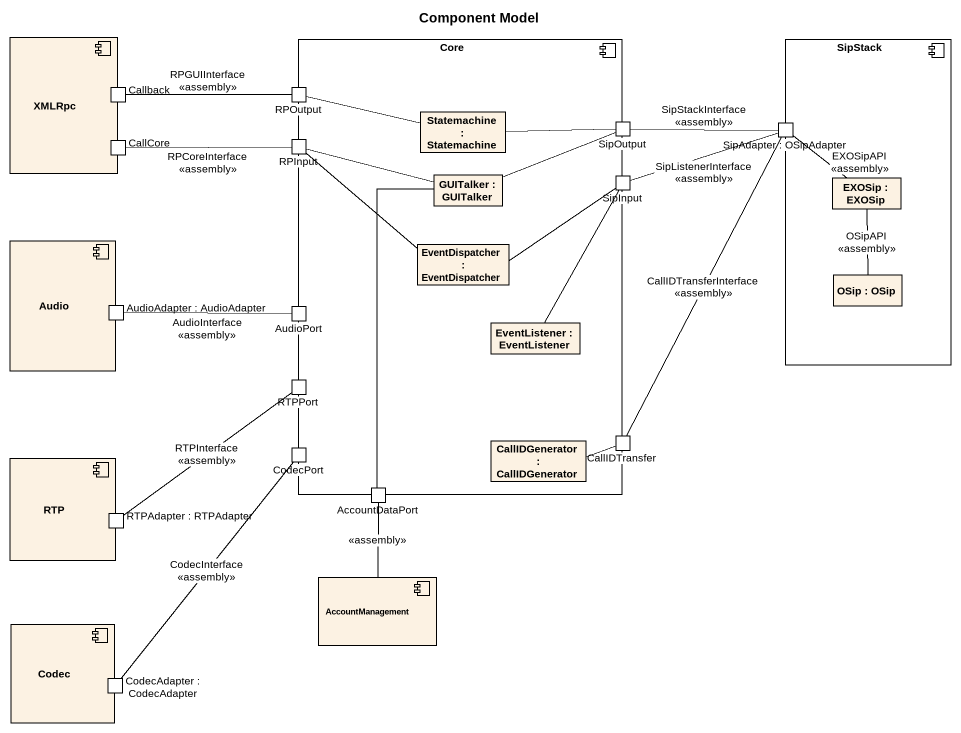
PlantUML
@startuml
title Component Model
component XMLRpc {
  port Callback
  port CallCore
}
component Core {
  port RPOutput
  rectangle "Statemachine : Statemachine" as Statemachine
  port SipOutput
  port RPInput
  rectangle "GUITalker : GUITalker" as GUITalker
  port SipInput
  rectangle "EventDispatcher : EventDispatcher" as EventDispatcher
  port AudioPort
  rectangle "EventListener : EventListener" as EventListener
  port RTPPort
  rectangle "CallIDGenerator : CallIDGenerator" as CallIDGenerator
  port CallIDTransfer
  port CodecPort
  port AccountDataPort
}
component SipStack {
  port "SipAdapter : OSipAdapter" as SipAdapter
  rectangle "EXOSip : EXOSip" as EXOSip
  rectangle "OSip : OSip" as OSip
}
component Audio {
  port "AudioAdapter : AudioAdapter" as AudioAdapter
}
component RTP {
  port "RTPAdapter : RTPAdapter" as RTPAdapter
}
component AccountManagement
component Codec {
  port "CodecAdapter : CodecAdapter" as CodecAdapter
}
RPOutput -left- Callback : RPGUIInterface\n<<assembly>>
RPOutput -right- Statemachine
SipOutput -left- Statemachine
SipOutput -right- SipAdapter : SipStackInterface\n<<assembly>>
SipAdapter -left- SipInput : SipListenerInterface\n<<assembly>>
SipAdapter -- EXOSip : EXOSipAPI\n<<assembly>>
SipAdapter -- CallIDTransfer : CallIDTransferInterface\n<<assembly>>
CallCore -right- RPInput : RPCoreInterface\n<<assembly>>
RPInput -right- GUITalker
RPInput -- EventDispatcher
GUITalker -right- SipOutput
GUITalker -- AccountDataPort
SipInput -left- EventDispatcher
SipInput -- EventListener
EXOSip -- OSip : OSipAPI\n<<assembly>>
AudioPort -left- AudioAdapter : AudioInterface\n<<assembly>>
RTPPort -- RTPAdapter : RTPInterface\n<<assembly>>
CallIDTransfer -left- CallIDGenerator
CodecPort -- CodecAdapter : CodecInterface\n<<assembly>>
AccountDataPort -- AccountManagement : <<assembly>>
@enduml
